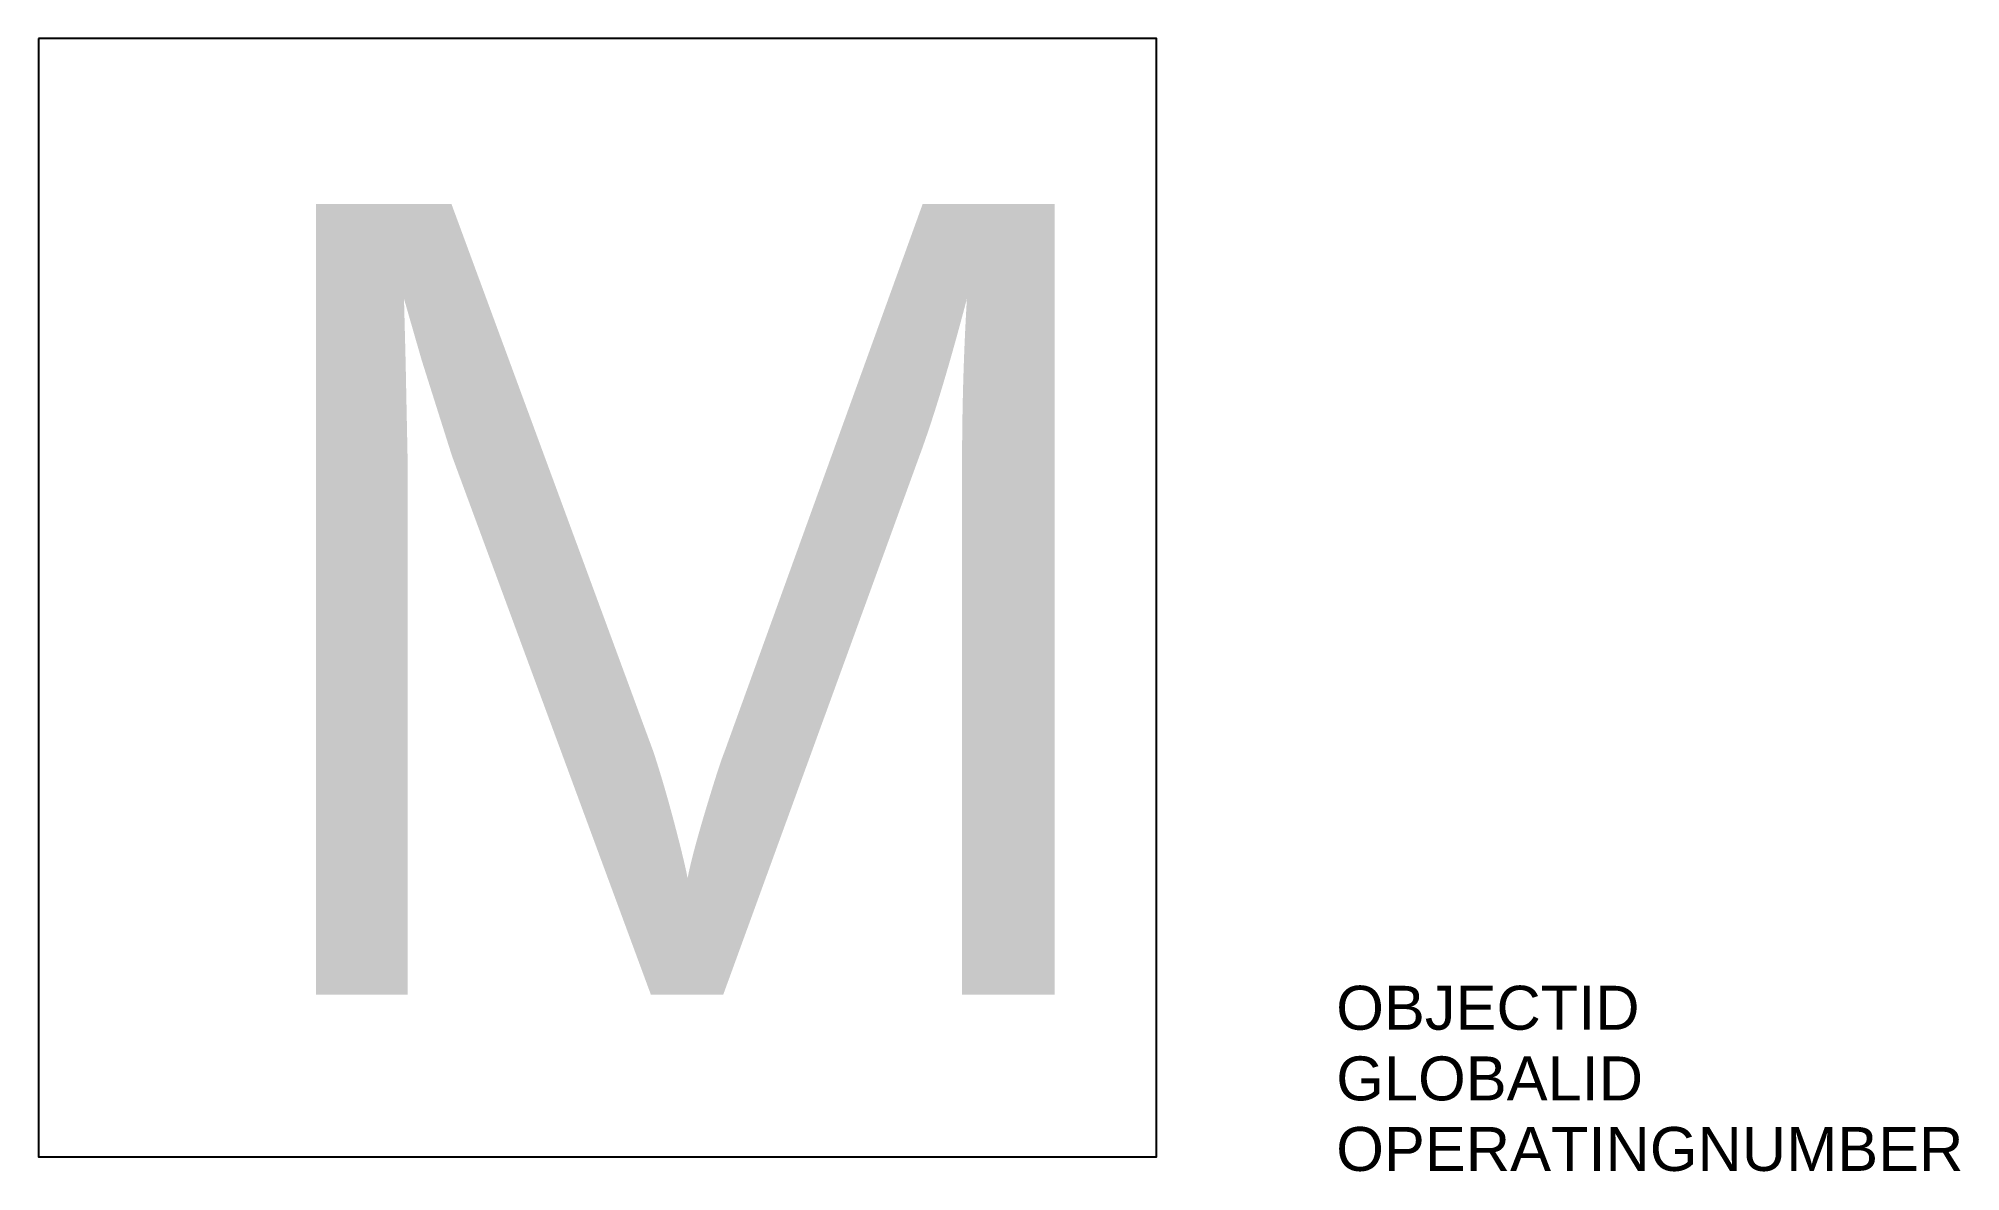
# Model space of a CAD drawing. Header units: feet. Extents: x -0.064 to 0.155, y -0.065 to 0.064.
import ezdxf

# ---------------------------------------------------------------- set-up
doc = ezdxf.new("R2010")
doc.units = ezdxf.units.FT
doc.header["$LTSCALE"] = 50
doc.header["$MEASUREMENT"] = 0
doc.linetypes.add('EESLU', pattern=[2, 1, 1])
doc.styles.get("Standard").update_dxf_attribs({"font": 'arial.ttf'})

msp = doc.modelspace()

# ---------------------------------------------------------------- linework, layer by layer
at = {"color": 0, "linetype": 'ByBlock'}
msp.add_lwpolyline([(-0.06364, 0.06364), (-0.06364, -0.06364), (0.06364, -0.06364), (0.06364, 0.06364)], close=True, dxfattribs=at)

# ---------------------------------------------------------------- texts
at = {"color": 0, "linetype": 'ByBlock', "insert": (-0.04234, 0.04481), "char_height": 0.09, "attachment_point": 1}
msp.add_mtext_dynamic_manual_height_columns('M', width=6.8634904, gutter_width=2.5, heights=[0], dxfattribs=at)
at = {"color": 0, "linetype": 'EESLU', "flags": 1}
for tag, p in [('OBJECTID', (0.08411, -0.04916)), ('GLOBALID', (0.08411, -0.0572)), ('OPERATINGNUMBER', (0.08411, -0.06523))]:
    msp.add_attdef(tag, p, '', height=0.005, dxfattribs=at)

doc.saveas('drawing.dxf')
